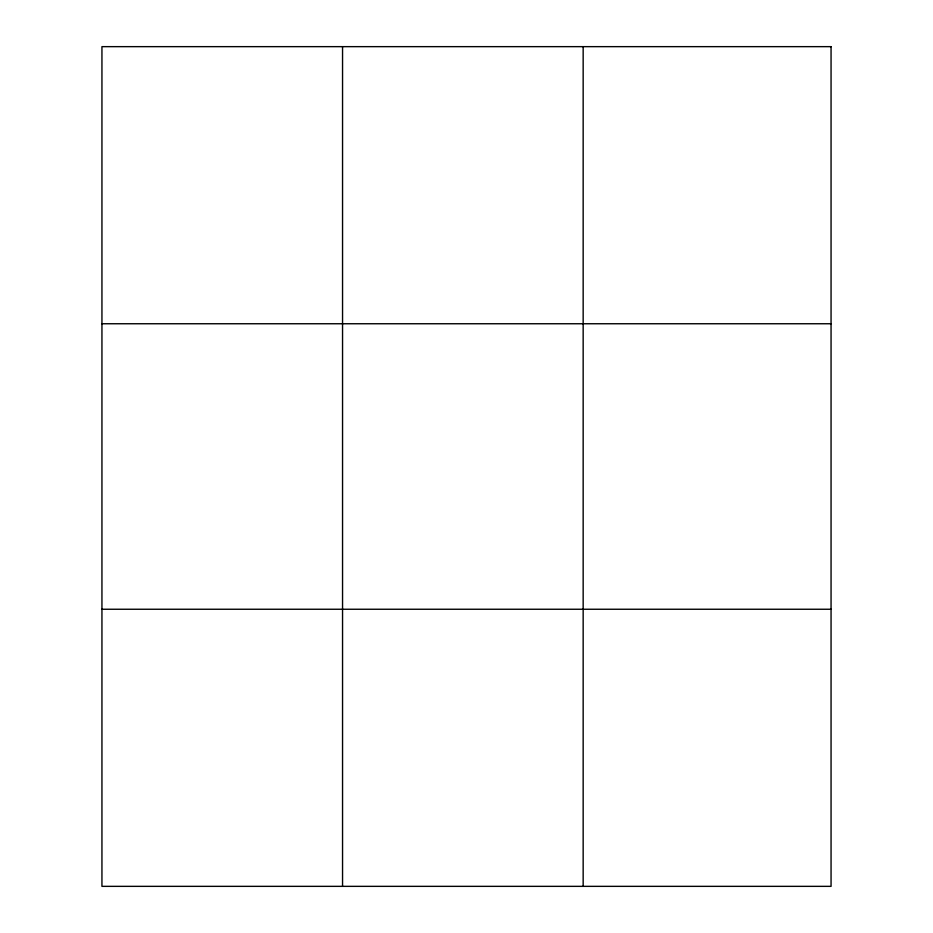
<?xml version="1.0" encoding="UTF-8"?>
<svg xmlns="http://www.w3.org/2000/svg" width="933" height="933" viewBox="0 0 933 933"><rect width="100%" height="100%" fill="white"/><g stroke="black" fill="none" stroke-linecap="round" stroke-linejoin="round"><path stroke-width="1.4" d="M342.551 46.65L342.551 886.35M583.16 46.65L583.16 886.35M101.942 323.751L831.058 323.751M101.942 609.249L831.058 609.249M831.058 46.65L831.058 886.35L101.942 886.35L101.942 46.65L831.058 46.65"/></g></svg>
